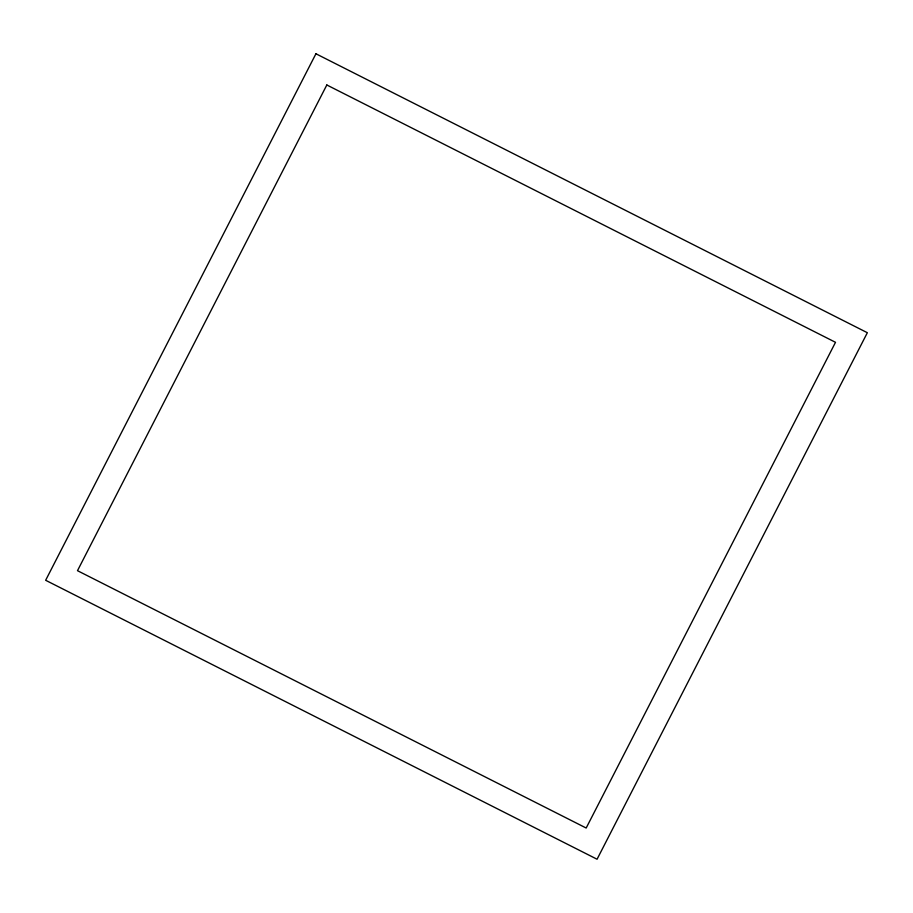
<?xml version="1.0" encoding="UTF-8"?>
<svg xmlns="http://www.w3.org/2000/svg" width="913" height="913" viewBox="0 0 913 913"><rect width="100%" height="100%" fill="white"/><g stroke="black" fill="none" stroke-linecap="round" stroke-linejoin="round"><path stroke-width="1.37" d="M315.932 53.764L45.65 580.28L597.068 859.236L867.35 332.72L315.932 53.764M326.82 84.977L77.491 570.682L586.18 828.023L835.509 342.318L326.82 84.977"/></g></svg>
